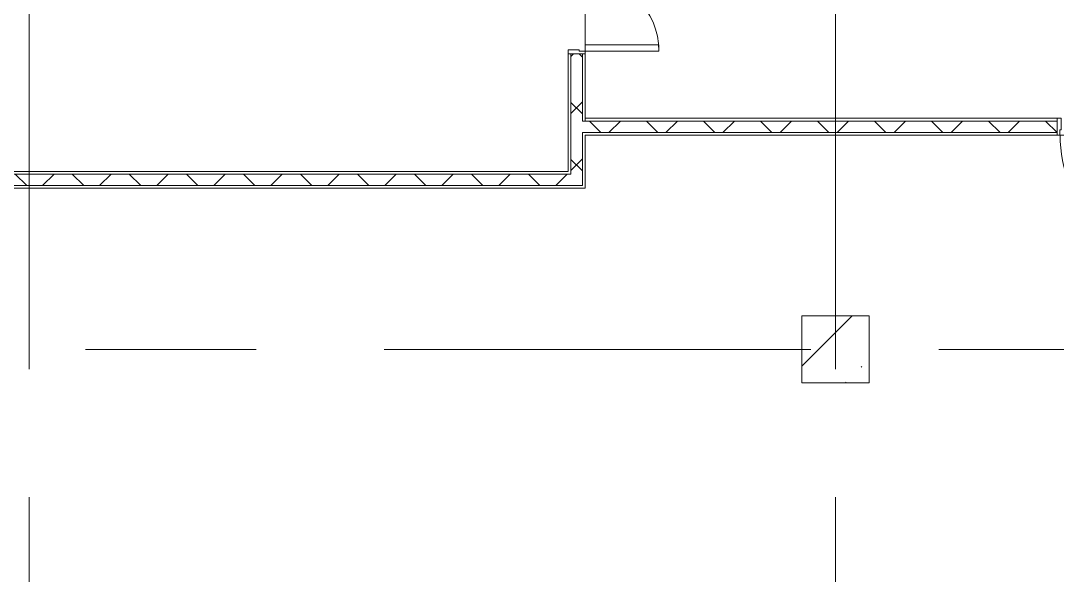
# Model space of a CAD drawing. Header units: millimetres. Extents: x 48966 to 155647, y -43515 to 26217.
# Drawn here: x 65870 to 73582, y -25964 to -21836 of the extents above; entities that cross this region are included whole.
import ezdxf

# ---------------------------------------------------------------- set-up
doc = ezdxf.new("R2010")
doc.units = ezdxf.units.MM
doc.linetypes.add('Осевые', pattern=[6350, 1270, -952.5, 3175, -952.5])
for name, color, linetype, lineweight in [('Двери', 7, 'Continuous', 9), ('Каркас_Импост', 7, 'Continuous', 9), ('Обобщенные модели', 7, 'Continuous', 9), ('Обобщенные модели-1', 7, 'Continuous', 18), ('Общие ребра', 7, 'Continuous', 9), ('Оси-2', 7, 'Осевые', 9), ('Панель', 7, 'Continuous', 9), ('Перекрытия', 7, 'Continuous', 9), ('Стены-1', 7, 'Continuous', 18), ('Штриховка разреза-1', 7, 'Continuous', 9)]:
    doc.layers.add(name, color=color, linetype=linetype, lineweight=lineweight)
pattern_1 = [(45, (0, 0), (-212.132, 212.132), []), (135, (0, 0), (-212.132, -212.132), [])]

# ---------------------------------------------------------------- blocks, each defined once
blk = doc.blocks.new('Обобщенные модели 2 - Обобщенные модели 2-1035725-План 5-го этажа на отм_ _12_600')
at = {"layer": 'Обобщенные модели'}
h = blk.add_hatch(dxfattribs=at)
h.set_pattern_fill('FP_1', color=256, style=0, pattern_type=2)
h.set_pattern_definition([(45, (0, 0), (168.3798, 617.3926), [793.75, -158.75, 6.706, -152.044])])
h.paths.add_polyline_path([(72181.6, -24532.9), (72181.6, -24032.9), (71681.6, -24032.9), (71681.6, -24532.9)], flags=0)
at = {"layer": 'Обобщенные модели-1'}
for p, q in [((72181.6, -24032.9), (71681.6, -24032.9)), ((71681.6, -24032.9), (71681.6, -24532.9)), ((72181.6, -24532.9), (72181.6, -24032.9)), ((71681.6, -24532.9), (72181.6, -24532.9))]:
    blk.add_line(p, q, dxfattribs=at)
blk = doc.blocks.new('Дверь - Полуторная_001 - ДВ15_21-15-6804883-План 5-го этажа на отм_ _12_600')
at = {"layer": 'Двери'}
for p, q in [((-684, 971.5), (-729, 971.5)), ((-729, 971.5), (-729, 62.5)), ((-684, 62.5), (-684, 971.5)), ((684, 62.5), (684, 611.5)), ((684, 611.5), (729, 611.5)), ((729, 611.5), (729, 62.5)), ((-729, 62.5), (-684, 62.5)), ((729, 62.5), (684, 62.5))]:
    blk.add_line(p, q, dxfattribs=at)
for centre, radius, start, end in [((-729, 62.5), 909, 360, 90), ((729, 62.5), 549, 90, 180)]:
    blk.add_arc(centre, radius, start, end, dxfattribs=at)
at = {"layer": 'Каркас_Импост'}
for p, q in [((-730, 62.5), (-750, 62.5)), ((-750, 62.5), (-750, -62.5)), ((-730, 17.5), (-730, 62.5)), ((-720, 17.5), (-730, 17.5)), ((-720, -62.5), (-720, 17.5)), ((730, 17.5), (720, 17.5)), ((720, 17.5), (720, -62.5)), ((750, 62.5), (730, 62.5)), ((730, 62.5), (730, 17.5)), ((750, -62.5), (750, 62.5)), ((-750, -62.5), (-720, -62.5)), ((720, -62.5), (750, -62.5))]:
    blk.add_line(p, q, dxfattribs=at)
at = {"layer": 'Панель'}
for p, q in [((-729, 971.5), (-684, 971.5)), ((-729, 62.5), (-729, 971.5)), ((-684, 971.5), (-684, 62.5)), ((684, 611.5), (684, 62.5)), ((729, 611.5), (684, 611.5)), ((729, 62.5), (729, 611.5)), ((-684, 62.5), (-729, 62.5)), ((684, 62.5), (729, 62.5))]:
    blk.add_line(p, q, dxfattribs=at)
blk = doc.blocks.new('Дверь - Однопольная - ДВ4_21х10-6240728-План 5-го этажа на отм_ _12_600')
at = {"layer": 'Двери'}
for p, q in [((-439, 1020.5), (-479, 1020.5)), ((-479, 1020.5), (-479, 62.5)), ((-439, 62.5), (-439, 1020.5)), ((-479, 62.5), (-439, 62.5))]:
    blk.add_line(p, q, dxfattribs=at)
blk.add_arc((-479, 62.5), 958, 360, 90, dxfattribs=at)
at = {"layer": 'Каркас_Импост'}
for p, q in [((-480, 62.5), (-500, 62.5)), ((-500, 62.5), (-500, -62.5)), ((-480, 22.5), (-480, 62.5)), ((-470, 22.5), (-480, 22.5)), ((-470, -62.5), (-470, 22.5)), ((480, 22.5), (470, 22.5)), ((470, 22.5), (470, -62.5)), ((500, 62.5), (480, 62.5)), ((480, 62.5), (480, 22.5)), ((500, -62.5), (500, 62.5)), ((-500, -62.5), (-470, -62.5)), ((470, -62.5), (500, -62.5))]:
    blk.add_line(p, q, dxfattribs=at)
at = {"layer": 'Панель'}
for p, q in [((-479, 1020.5), (-439, 1020.5)), ((-479, 62.5), (-479, 1020.5)), ((-439, 1020.5), (-439, 62.5)), ((-439, 62.5), (-479, 62.5))]:
    blk.add_line(p, q, dxfattribs=at)

msp = doc.modelspace()

# ---------------------------------------------------------------- hatches: boundary and pattern name
at = {"layer": 'Штриховка разреза-1'}
h = msp.add_hatch(dxfattribs=at)
h.set_pattern_fill('FP_3', color=256, style=0, pattern_type=2)
h.set_pattern_definition(pattern_1)
h.paths.add_polyline_path([(70048.6, -22977.9), (70048.6, -22082.9), (69963.6, -22082.9), (69963.6, -22977.9)], flags=0)
h.paths.add_polyline_path([(69963.6, -20582.9), (70048.6, -20582.9), (70048.6, -20232.9), (69963.6, -20232.9)], flags=0)
h = msp.add_hatch(dxfattribs=at)
h.set_pattern_fill('FP_3', color=256, style=0, pattern_type=2)
h.set_pattern_definition(pattern_1)
h.paths.add_polyline_path([(77831.6, -22667.9), (78004.9, -22667.9), (78004.9, -22582.9), (77831.6, -22582.9)], flags=0)
h.paths.add_polyline_path([(70048.6, -22667.9), (73581.6, -22667.9), (73581.6, -22582.9), (70048.6, -22582.9)], flags=0)
h.paths.add_polyline_path([(84911.6, -22667.9), (84911.6, -22582.9), (83281.6, -22582.9), (83281.6, -22667.9), (84905.1, -22667.9)], flags=0)
h.paths.add_polyline_path([(82281.6, -22667.9), (82281.6, -22582.9), (78006.9, -22582.9), (78006.9, -22667.9), (81573.4, -22667.9)], flags=0)
h.paths.add_polyline_path([(74581.6, -22667.9), (76831.6, -22667.9), (76831.6, -22582.9), (74581.6, -22582.9)], flags=0)
h = msp.add_hatch(dxfattribs=at)
h.set_pattern_fill('FP_3', color=256, style=0, pattern_type=2)
h.set_pattern_definition(pattern_1)
h.paths.add_polyline_path([(69912.3, -23062.9), (70048.6, -23062.9), (70048.6, -22977.9), (57520.6, -22977.9), (57546.9, -23062.9), (68246.5, -23062.9)], flags=0)

# ---------------------------------------------------------------- linework, layer by layer
at = {"layer": 'Общие ребра'}
for p, q in [((69943.6, -22082.9), (69943.6, -22955.9)), ((69963.6, -22082.9), (69963.6, -22957.9)), ((70048.6, -22082.9), (70048.6, -22582.9)), ((70068.6, -22562.9), (70068.6, -22082.9)), ((70048.6, -22582.9), (70068.6, -22582.9)), ((70068.6, -22562.9), (70068.6, -22582.9)), ((73581.6, -22582.9), (70068.6, -22582.9)), ((73581.6, -22562.9), (70070.6, -22562.9)), ((70048.6, -22667.9), (70048.6, -22957.9)), ((70048.6, -22667.9), (70068.6, -22667.9)), ((73581.6, -22667.9), (70068.6, -22667.9)), ((70068.6, -22687.9), (73581.6, -22687.9)), ((69963.6, -22977.9), (59274.1, -22977.9)), ((69963.6, -22957.9), (69963.6, -22977.9)), ((70048.6, -22957.9), (70048.6, -22977.9)), ((70048.6, -22977.9), (70048.6, -23062.9)), ((70048.6, -23062.9), (63711.6, -23062.9))]:
    msp.add_line(p, q, dxfattribs=at)
at = {"layer": 'Оси-2'}
for p, q in [((65931.6, 25417.1), (65931.6, -41737.8)), ((71931.6, 25417.1), (71931.6, -41737.8)), ((150171.6, -24282.9), (50565.6, -24282.9))]:
    msp.add_line(p, q, dxfattribs=at)
at = {"layer": 'Перекрытия'}
for p, q in [((70068.6, -20232.9), (70068.6, -22562.9)), ((70068.6, -22082.9), (70068.6, -20582.9)), ((69943.6, -22957.9), (69943.6, -22082.9)), ((69943.6, -22082.9), (70068.6, -22082.9)), ((70068.6, -22562.9), (73581.6, -22562.9)), ((73581.6, -22562.9), (73581.6, -22687.9)), ((74869.6, -22687.9), (70068.6, -22687.9)), ((70068.6, -22687.9), (70068.6, -23082.9)), ((73581.6, -22687.9), (74581.6, -22687.9)), ((59274.1, -22957.9), (69943.6, -22957.9)), ((70068.6, -23082.9), (63731.6, -23082.9))]:
    msp.add_line(p, q, dxfattribs=at)
at = {"layer": 'Стены-1'}
for p, q in [((70068.6, -22082.9), (69943.6, -22082.9)), ((70070.6, -22562.9), (70068.6, -22562.9)), ((73581.6, -22687.9), (73581.6, -22562.9)), ((70068.6, -22957.9), (70068.6, -22687.9)), ((69943.6, -22957.9), (59294.1, -22957.9)), ((69943.6, -22955.9), (69943.6, -22957.9)), ((70068.6, -23062.9), (70068.6, -22957.9)), ((63731.6, -23082.9), (70068.6, -23082.9)), ((70068.6, -23082.9), (70068.6, -23062.9))]:
    msp.add_line(p, q, dxfattribs=at)

# ---------------------------------------------------------------- block references
at = {"layer": 'Двери'}
for name, p, rotation in [('Дверь - Полуторная_001 - ДВ15_21-15-6804883-План 5-го этажа на отм_ _12_600', (70006.1, -21332.9), 270), ('Дверь - Однопольная - ДВ4_21х10-6240728-План 5-го этажа на отм_ _12_600', (74081.6, -22625.4), 180)]:
    msp.add_blockref(name, p, dxfattribs=dict(at, rotation=rotation))
at = {"layer": 'Обобщенные модели'}
msp.add_blockref('Обобщенные модели 2 - Обобщенные модели 2-1035725-План 5-го этажа на отм_ _12_600', (0, 0), dxfattribs=at)

doc.saveas('drawing.dxf')
